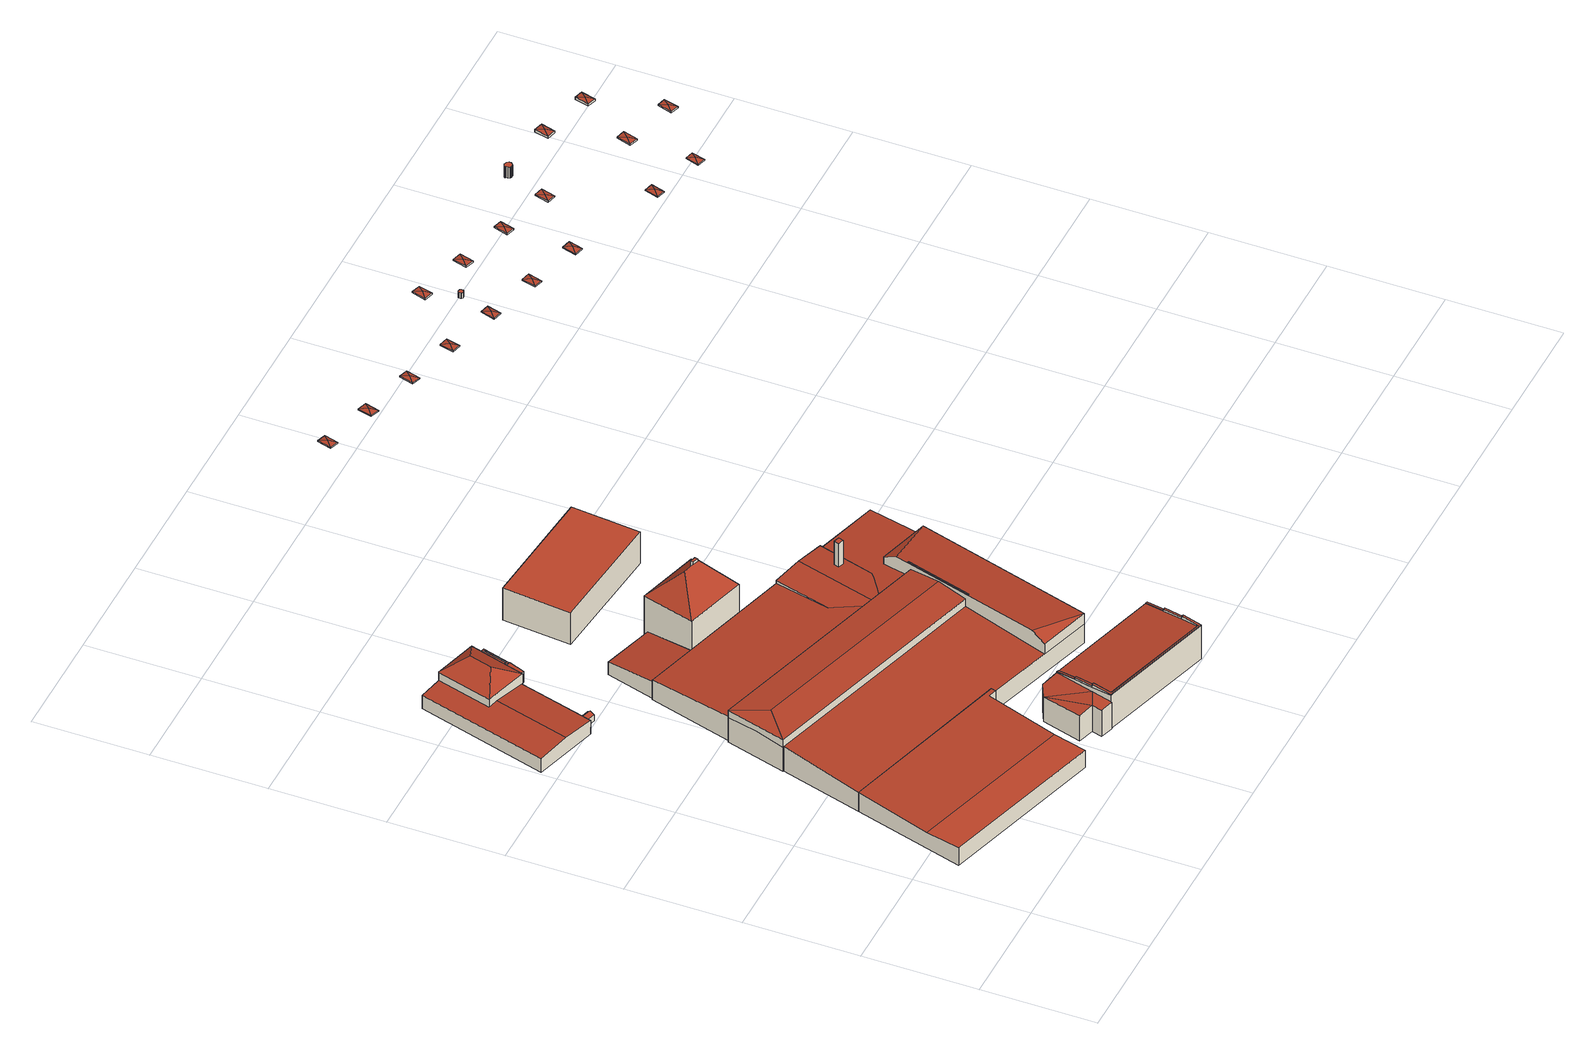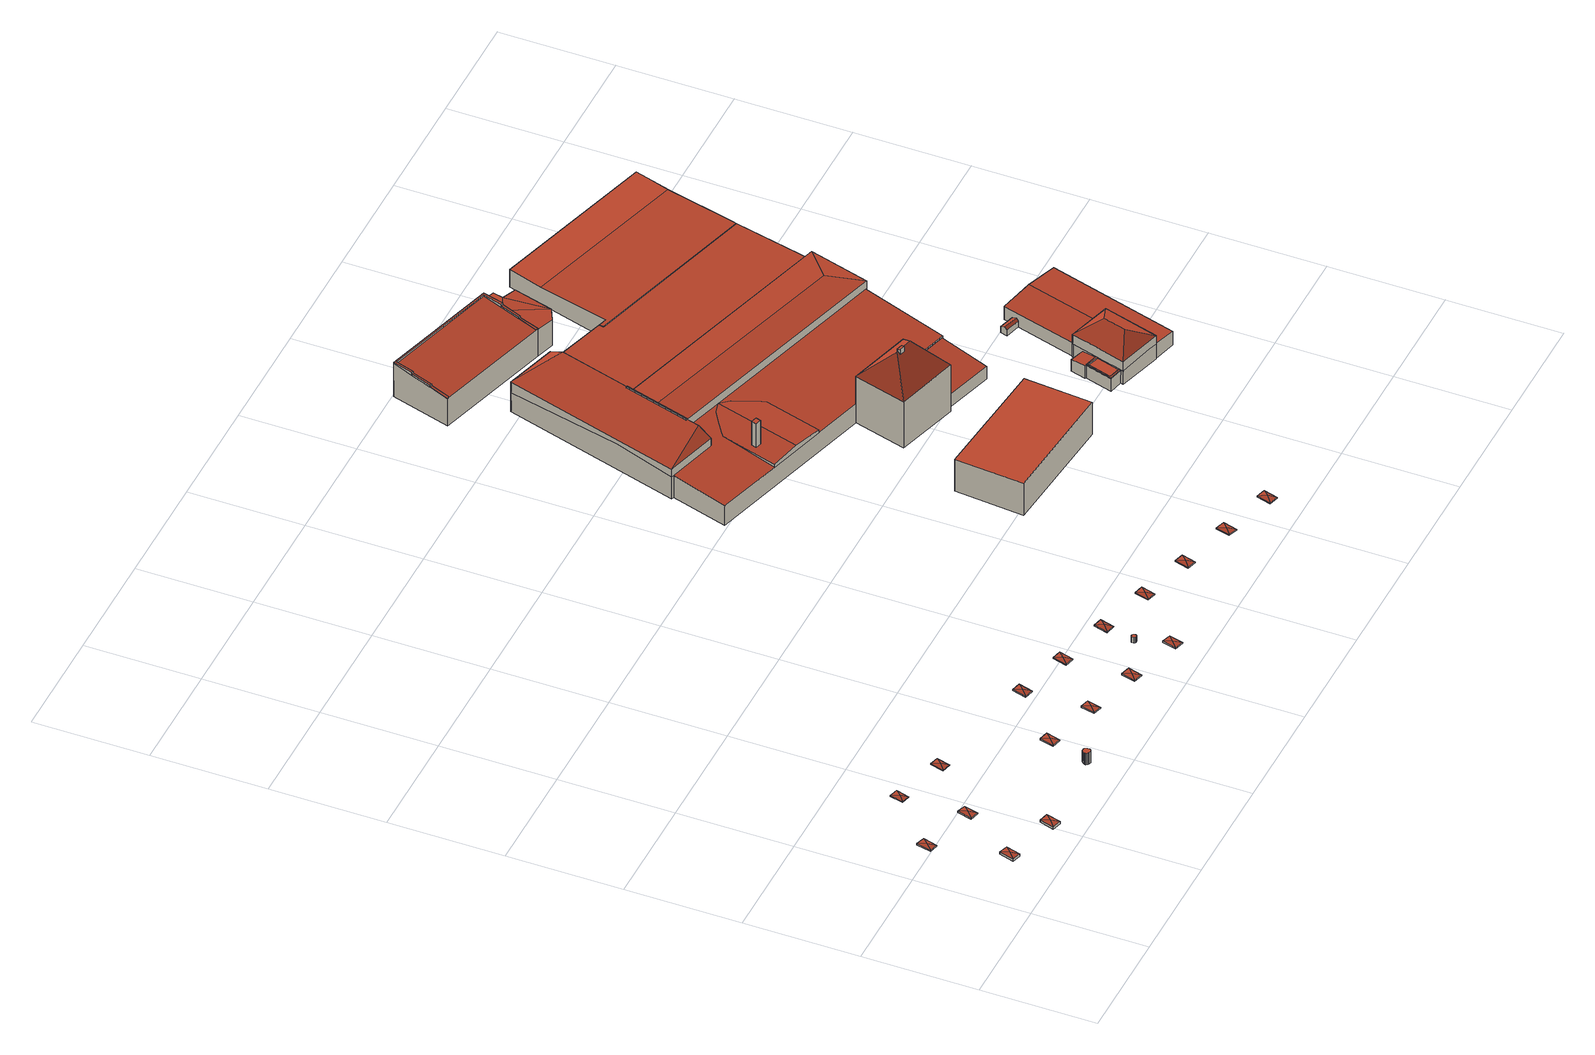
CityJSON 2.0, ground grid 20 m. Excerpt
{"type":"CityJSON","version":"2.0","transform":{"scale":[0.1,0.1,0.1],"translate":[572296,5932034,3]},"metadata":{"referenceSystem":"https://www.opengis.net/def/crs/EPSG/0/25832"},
"CityObjects":{
"building1":{"type":"Building","attributes":{"Grundfläche 2D":"618.864166","Grundhöhe NN":"3.614"},"geometry":[{"type":"Solid","lod":"3","boundaries":[[[[0,1,2,3,4,5,6]],[[0,6,7,8]],[[9,1,0,8,10]],[[2,1,9,11]],[[3,2,11,12]],[[4,3,12,13]],[[7,6,5,4,13,14]],[[8,7,14,10]],[[13,12,11,9,10,14]]]],"semantics":{"surfaces":[{"type":"RoofSurface"},{"type":"WallSurface"},{"type":"GroundSurface"}],"values":[[0,0,1,1,1,1,1,1,2]]}}]},
"building2":{"type":"Building","attributes":{"Grundfläche 2D":"313.610605","Grundhöhe NN":"3.727"},"children":["building2-1"],"geometry":[{"type":"Solid","lod":"3","boundaries":[[[[15,16,17]],[[15,18,19,20,16]],[[21,22,20,19]],[[22,23,24,17,16,20]],[[25,26,27,28]],[[29,30,31,25,28,32]],[[33,34,35,36,37,38]],[[37,36,39,40,41]],[[42,43,44,45]],[[46,43,42,47]],[[48,49,50,51,15,17]],[[51,29,32,19,18,15]],[[27,52,22,21,19,32,28]],[[23,22,52,53,54,55,56,48,17,24]],[[40,39,57,58]],[[41,40,58,59]],[[60,37,41,59]],[[45,44,61,62]],[[47,42,45,62,63]],[[46,47,63,64]],[[43,46,64,65,27,26,66,61,44]],[[52,27,65,67]],[[48,56,55,54,53,52,67,57,39,36,35,34,33,68,69]],[[51,50,49,48,69,70]],[[29,51,70,71]],[[30,29,71,72]],[[31,30,72,73]],[[66,26,25,31,73]],[[38,37,60,74]],[[33,38,74,68]],[[58,57,67,65,64,63,62,61,66,73,72,71,70,69,68,74,60,59]]]],"semantics":{"surfaces":[{"type":"RoofSurface"},{"type":"WallSurface"},{"type":"GroundSurface"}],"values":[[0,0,0,0,0,0,0,0,0,0,1,1,1,1,1,1,1,1,1,1,1,1,1,1,1,1,1,1,1,1,2]]}}]},
"building2-1":{"type":"BuildingInstallation","parents":["building2"],"geometry":[{"type":"MultiSurface","lod":"3","boundaries":[[[53,75,76,56,55,77,78,54]],[[34,79,77,55]],[[78,77,79,80]],[[80,35,54,78]],[[36,53,54,35]],[[36,37,75,53]],[[37,38,76,75]],[[38,33,56,76]],[[34,55,56,33]]],"semantics":{"surfaces":[{"type":"RoofSurface"},{"type":"WallSurface"}],"values":[0,1,1,1,1,1,1,1,1]}}]},
"building3":{"type":"Building","attributes":{"Grundfläche 2D":"84.599632","Grundhöhe NN":"3.687"},"geometry":[{"type":"Solid","lod":"3","boundaries":[[[[81,82,83,84]],[[85,86,84,83]],[[86,87,81,84]],[[87,88,82,81]],[[88,85,83,82]],[[88,87,86,85]]]],"semantics":{"surfaces":[{"type":"RoofSurface"},{"type":"WallSurface"},{"type":"GroundSurface"}],"values":[[0,1,1,1,1,2]]}}]},
"building4":{"type":"Building","attributes":{"Grundfläche 2D":"2241.995796","Grundhöhe NN":"3.572"},"children":["building4-1","building4-2"],"geometry":[{"type":"MultiSurface","lod":"3","boundaries":[[[89,90,91]],[[92,93,94]],[[95,96,97,98,91,90,94,93]],[[99,100,101,102,103,104,105],[106,107,108,109]],[[100,110,111,112,113,101]],[[114,115,116,117]],[[115,118,119,116]],[[117,116,119]],[[101,113,112,111,120,121,122,123,124]],[[125,126,127,128,129,105,104,103,102,101]],[[2,130,131,132,4,3]],[[125,118,115,114,131,130,89,91,98,95,93,92,126]],[[90,89,130,133]],[[134,135,94,90,133]],[[127,126,92,94,135]],[[129,120,110,100,99]],[[120,111,110]],[[99,105,129]],[[136,119,118,125,101,124,123]],[[137,138,117,119,136]],[[132,131,114,117,138]],[[3,4,13,12]],[[2,3,12,11]],[[133,130,2,11,139]],[[135,134,133,139,140]],[[127,135,140,141]],[[128,127,141,142]],[[143,122,121,120,129,128,142,144]],[[123,122,143,145]],[[136,123,145,146]],[[138,137,136,146,147]],[[132,138,147,148]],[[4,132,148,13]],[[139,11,12,13,148,147,146,145,143,144,142,141,140]]],"semantics":{"surfaces":[{"type":"RoofSurface"},{"type":"WallSurface"},{"type":"GroundSurface"}],"values":[0,0,0,0,0,0,0,0,0,0,0,1,1,1,1,1,1,1,1,1,1,1,1,1,1,1,1,1,1,1,1,1,1,2]}}]},
"building4-1":{"type":"BuildingInstallation","parents":["building4"],"geometry":[{"type":"MultiSurface","lod":"3","boundaries":[[[149,150,151,152]],[[95,98,150,149]],[[151,150,98,97]],[[152,151,97,96]],[[149,152,96,95]]],"semantics":{"surfaces":[{"type":"RoofSurface"},{"type":"WallSurface"}],"values":[0,1,1,1,1]}}]},
"building4-2":{"type":"BuildingInstallation","parents":["building4"],"geometry":[{"type":"MultiSurface","lod":"3","boundaries":[[[153,154,155,156]],[[156,155,106,109]],[[153,156,109,108]],[[154,153,108,107]],[[155,154,107,106]]],"semantics":{"surfaces":[{"type":"RoofSurface"},{"type":"WallSurface"}],"values":[0,1,1,1,1]}}]},
"building5":{"type":"Building","attributes":{"Grundfläche 2D":"290.639314","Grundhöhe NN":"3.538"},"children":["building5-1","building5-2","building5-3","building5-4","building5-5"],"geometry":[{"type":"Solid","lod":"3","boundaries":[[[[157,158,159]],[[160,161,162,163,164,157,159,158,165,166,167]],[[168,169,170,171]],[[172,173,170]],[[173,171,170]],[[171,173,174,175,176]],[[169,168,177,178]],[[170,169,178,179]],[[172,170,179,180]],[[173,172,180,181]],[[174,173,181,182]],[[175,174,182,183]],[[175,183,184,176]],[[167,166,165,158,185,186]],[[161,160,167,186,177,168,162]],[[157,164,163,162,168,171,176]],[[157,176,184,185,158]],[[182,181,180,179,178,177,186,185,184,183]]]],"semantics":{"surfaces":[{"type":"RoofSurface"},{"type":"WallSurface"},{"type":"GroundSurface"}],"values":[[0,0,0,0,0,0,1,1,1,1,1,1,1,1,1,1,1,2]]}}]},
"building5-1":{"type":"BuildingInstallation","parents":["building5"],"geometry":[{"type":"MultiSurface","lod":"3","boundaries":[[[187,188,189,190,191,192,193,194,195]],[[196,197,189,188]],[[189,197,198,199,190]],[[199,159,191,190]],[[159,200,192,191]],[[200,201,193,192]],[[202,193,201]],[[202,203,194,193]],[[157,195,194,203,164]],[[157,158,187,195]],[[165,196,188,187,158]]],"semantics":{"surfaces":[{"type":"RoofSurface"},{"type":"WallSurface"}],"values":[0,1,1,1,1,1,1,1,1,1,1]}}]},
"building5-2":{"type":"BuildingInstallation","parents":["building5"],"geometry":[{"type":"MultiSurface","lod":"3","boundaries":[[[204,205,197,196,206]],[[166,207,206,196,165]],[[207,208,204,206]],[[209,198,197,205,204,208,210]]],"semantics":{"surfaces":[{"type":"RoofSurface"},{"type":"WallSurface"}],"values":[0,1,1,1]}}]},
"building5-3":{"type":"BuildingInstallation","parents":["building5"],"geometry":[{"type":"MultiSurface","lod":"3","boundaries":[[[211,212,203,202]],[[213,211,202,201,214]],[[213,215,212,211]],[[164,203,212,215,163]]],"semantics":{"surfaces":[{"type":"RoofSurface"},{"type":"WallSurface"}],"values":[0,1,1,1]}}]},
"building5-4":{"type":"BuildingInstallation","parents":["building5"],"geometry":[{"type":"MultiSurface","lod":"3","boundaries":[[[216,208,207,217]],[[217,207,166,167]],[[167,160,216,217]],[[216,160,210,208]]],"semantics":{"surfaces":[{"type":"RoofSurface"},{"type":"WallSurface"}],"values":[0,1,1,1]}}]},
"building5-5":{"type":"BuildingInstallation","parents":["building5"],"geometry":[{"type":"MultiSurface","lod":"3","boundaries":[[[218,215,213,219,220]],[[161,220,219,213,214,221]],[[161,162,218,220]],[[215,218,162,163]]],"semantics":{"surfaces":[{"type":"RoofSurface"},{"type":"WallSurface"}],"values":[0,1,1,1]}}]},
"building6":{"type":"Building","attributes":{"Grundfläche 2D":"109.930419","Grundhöhe NN":"3.666"},"children":["building6-1"],"geometry":[{"type":"Solid","lod":"3","boundaries":[[[[222,223,224]],[[225,226,227,224,223,228]],[[226,225,228,223,222,229]],[[227,226,229]],[[222,224,230,231]],[[229,222,231,232]],[[227,229,232,85]],[[224,227,85,230]],[[231,230,85,232]]]],"semantics":{"surfaces":[{"type":"RoofSurface"},{"type":"WallSurface"},{"type":"GroundSurface"}],"values":[[0,0,0,0,1,1,1,1,2]]}}]},
"building6-1":{"type":"BuildingInstallation","parents":["building6"],"geometry":[{"type":"MultiSurface","lod":"3","boundaries":[[[233,234,235,236]],[[225,234,233,237]],[[225,238,235,234]],[[236,235,238,228,239]],[[239,237,233,236]]],"semantics":{"surfaces":[{"type":"RoofSurface"},{"type":"WallSurface"}],"values":[0,1,1,1,1]}}]},
"building7":{"type":"Building","attributes":{"Grundfläche 2D":"267.993252","Grundhöhe NN":"3.621"},"geometry":[{"type":"Solid","lod":"3","boundaries":[[[[240,241,242,243]],[[244,245,243,242]],[[245,246,240,243]],[[246,247,241,240]],[[247,244,242,241]],[[247,246,245,244]]]],"semantics":{"surfaces":[{"type":"RoofSurface"},{"type":"WallSurface"},{"type":"GroundSurface"}],"values":[[0,1,1,1,1,2]]}}]},
"building8":{"type":"Building","attributes":{"Grundfläche 2D":"24030.759298","Grundhöhe NN":"3.388"},"children":["building8-1","building8-2","building8-3","building8-4","building8-5","building8-6","building8-7","building8-8","building8-9","building8-10","building8-11","building8-12","building8-13","building8-14","building8-15","building8-16","building8-17","building8-18","building8-19"]},
"building8-1":{"type":"BuildingInstallation","parents":["building8"],"geometry":[{"type":"MultiSurface","lod":"3","boundaries":[[[248,249,250]],[[248,251,249]],[[248,250,252]],[[248,252,251]],[[250,249,253,254]],[[252,250,254,255]],[[251,252,255,256]],[[249,251,256,253]]],"semantics":{"surfaces":[{"type":"RoofSurface"},{"type":"WallSurface"}],"values":[0,0,0,0,1,1,1,1]}}]},
"building8-2":{"type":"BuildingInstallation","parents":["building8"],"geometry":[{"type":"MultiSurface","lod":"3","boundaries":[[[257,258,259]],[[257,260,258]],[[257,259,261]],[[257,261,260]],[[259,258,262,263]],[[261,259,263,264]],[[260,261,264,265]],[[258,260,265,262]]],"semantics":{"surfaces":[{"type":"RoofSurface"},{"type":"WallSurface"}],"values":[0,0,0,0,1,1,1,1]}}]},
"building8-3":{"type":"BuildingInstallation","parents":["building8"],"geometry":[{"type":"MultiSurface","lod":"3","boundaries":[[[266,267,268]],[[266,269,267]],[[266,268,270]],[[266,270,269]],[[268,267,271,272]],[[270,268,272,273]],[[269,270,273,274]],[[267,269,274,271]]],"semantics":{"surfaces":[{"type":"RoofSurface"},{"type":"WallSurface"}],"values":[0,0,0,0,1,1,1,1]}}]},
"building8-4":{"type":"BuildingInstallation","parents":["building8"],"geometry":[{"type":"MultiSurface","lod":"3","boundaries":[[[275,276,277]],[[275,278,276]],[[275,277,279]],[[275,279,278]],[[277,276,280,281]],[[279,277,281,282]],[[278,279,282,283]],[[276,278,283,280]]],"semantics":{"surfaces":[{"type":"RoofSurface"},{"type":"WallSurface"}],"values":[0,0,0,0,1,1,1,1]}}]},
"building8-5":{"type":"BuildingInstallation","parents":["building8"],"geometry":[{"type":"MultiSurface","lod":"3","boundaries":[[[284,285,286]],[[284,287,285]],[[284,286,288]],[[284,288,287]],[[286,285,289,290]],[[290,291,288,286]],[[287,288,291,292]],[[292,289,285,287]]],"semantics":{"surfaces":[{"type":"RoofSurface"},{"type":"WallSurface"}],"values":[0,0,0,0,1,1,1,1]}}]},
"building8-6":{"type":"BuildingInstallation","parents":["building8"],"geometry":[{"type":"MultiSurface","lod":"3","boundaries":[[[293,294,295]],[[293,296,294]],[[293,295,297]],[[293,297,296]],[[295,294,298,299]],[[297,295,299,300]],[[296,297,300,301]],[[294,296,301,298]]],"semantics":{"surfaces":[{"type":"RoofSurface"},{"type":"WallSurface"}],"values":[0,0,0,0,1,1,1,1]}}]},
"building8-7":{"type":"BuildingInstallation","parents":["building8"],"geometry":[{"type":"MultiSurface","lod":"3","boundaries":[[[302,303,304,305,306,307,308,309,310,311,312,313]],[[306,305,314,315]],[[307,306,315,316]],[[308,307,316,317]],[[309,308,317,318]],[[310,309,318,319]],[[311,310,319,320]],[[312,311,320,321]],[[313,312,321,322]],[[302,313,322,323]],[[303,302,323,324]],[[304,303,324,325]],[[305,304,325,314]]],"semantics":{"surfaces":[{"type":"RoofSurface"},{"type":"WallSurface"}],"values":[0,1,1,1,1,1,1,1,1,1,1,1,1]}}]},
"building8-8":{"type":"BuildingInstallation","parents":["building8"],"geometry":[{"type":"MultiSurface","lod":"3","boundaries":[[[326,327,328]],[[326,329,327]],[[326,328,330]],[[326,330,329]],[[328,327,331,332]],[[330,328,332,333]],[[329,330,333,334]],[[327,329,334,331]]],"semantics":{"surfaces":[{"type":"RoofSurface"},{"type":"WallSurface"}],"values":[0,0,0,0,1,1,1,1]}}]},
"building8-9":{"type":"BuildingInstallation","parents":["building8"],"geometry":[{"type":"MultiSurface","lod":"3","boundaries":[[[335,336,337]],[[335,338,336]],[[335,337,339]],[[335,339,338]],[[337,336,340,341]],[[339,337,341,342]],[[338,339,342,343]],[[336,338,343,340]]],"semantics":{"surfaces":[{"type":"RoofSurface"},{"type":"WallSurface"}],"values":[0,0,0,0,1,1,1,1]}}]},
"building8-10":{"type":"BuildingInstallation","parents":["building8"],"geometry":[{"type":"MultiSurface","lod":"3","boundaries":[[[344,345,346]],[[344,347,345]],[[344,346,348]],[[344,348,347]],[[346,345,349,350]],[[348,346,350,351]],[[347,348,351,352]],[[345,347,352,349]]],"semantics":{"surfaces":[{"type":"RoofSurface"},{"type":"WallSurface"}],"values":[0,0,0,0,1,1,1,1]}}]},
"building8-11":{"type":"BuildingInstallation","parents":["building8"],"geometry":[{"type":"MultiSurface","lod":"3","boundaries":[[[353,354,355]],[[353,356,354]],[[353,355,357]],[[353,357,356]],[[355,354,358,359]],[[357,355,359,360]],[[356,357,360,361]],[[354,356,361,358]]],"semantics":{"surfaces":[{"type":"RoofSurface"},{"type":"WallSurface"}],"values":[0,0,0,0,1,1,1,1]}}]},
"building8-12":{"type":"BuildingInstallation","parents":["building8"],"geometry":[{"type":"MultiSurface","lod":"3","boundaries":[[[362,363,364]],[[362,365,363]],[[362,364,366]],[[362,366,365]],[[364,363,367,368]],[[366,364,368,369]],[[365,366,369,370]],[[363,365,370,367]]],"semantics":{"surfaces":[{"type":"RoofSurface"},{"type":"WallSurface"}],"values":[0,0,0,0,1,1,1,1]}}]},
"building8-13":{"type":"BuildingInstallation","parents":["building8"],"geometry":[{"type":"MultiSurface","lod":"3","boundaries":[[[371,372,373,374,375,376,377,378,379,380,381,382,383,384,385,386,387,388]],[[376,375,389,390]],[[377,376,390,391]],[[378,377,391,392]],[[379,378,392,393]],[[380,379,393,394]],[[381,380,394,395]],[[382,381,395,396]],[[383,382,396,397]],[[384,383,397,398]],[[385,384,398,399]],[[386,385,399,400]],[[387,386,400,401]],[[388,387,401,402]],[[371,388,402,403]],[[372,371,403,404]],[[373,372,404,405]],[[374,373,405,406]],[[375,374,406,389]]],"semantics":{"surfaces":[{"type":"RoofSurface"},{"type":"WallSurface"}],"values":[0,1,1,1,1,1,1,1,1,1,1,1,1,1,1,1,1,1,1]}}]},
"building8-14":{"type":"BuildingInstallation","parents":["building8"],"geometry":[{"type":"MultiSurface","lod":"3","boundaries":[[[407,408,409]],[[407,410,408]],[[407,409,411]],[[407,411,410]],[[409,408,412,413]],[[411,409,413,414]],[[410,411,414,415]],[[408,410,415,412]]],"semantics":{"surfaces":[{"type":"RoofSurface"},{"type":"WallSurface"}],"values":[0,0,0,0,1,1,1,1]}}]},
"building8-15":{"type":"BuildingInstallation","parents":["building8"],"geometry":[{"type":"MultiSurface","lod":"3","boundaries":[[[416,417,418]],[[416,419,417]],[[416,418,420]],[[416,420,419]],[[418,417,421,422]],[[420,418,422,423]],[[419,420,423,424]],[[417,419,424,421]]],"semantics":{"surfaces":[{"type":"RoofSurface"},{"type":"WallSurface"}],"values":[0,0,0,0,1,1,1,1]}}]},
"building8-16":{"type":"BuildingInstallation","parents":["building8"],"geometry":[{"type":"MultiSurface","lod":"3","boundaries":[[[425,426,427]],[[425,428,426]],[[425,427,429]],[[425,429,428]],[[427,426,430,431]],[[429,427,431,432]],[[428,429,432,433]],[[426,428,433,430]]],"semantics":{"surfaces":[{"type":"RoofSurface"},{"type":"WallSurface"}],"values":[0,0,0,0,1,1,1,1]}}]},
"building8-17":{"type":"BuildingInstallation","parents":["building8"],"geometry":[{"type":"MultiSurface","lod":"3","boundaries":[[[434,435,436]],[[434,437,435]],[[434,436,438]],[[434,438,437]],[[436,435,439,440]],[[438,436,440,441]],[[437,438,441,442]],[[435,437,442,439]]],"semantics":{"surfaces":[{"type":"RoofSurface"},{"type":"WallSurface"}],"values":[0,0,0,0,1,1,1,1]}}]},
"building8-18":{"type":"BuildingInstallation","parents":["building8"],"geometry":[{"type":"MultiSurface","lod":"3","boundaries":[[[443,444,445]],[[443,446,444]],[[443,445,447]],[[443,447,446]],[[445,444,448,449]],[[449,450,447,445]],[[446,447,450,451]],[[451,448,444,446]]],"semantics":{"surfaces":[{"type":"RoofSurface"},{"type":"WallSurface"}],"values":[0,0,0,0,1,1,1,1]}}]},
"building8-19":{"type":"BuildingInstallation","parents":["building8"],"geometry":[{"type":"MultiSurface","lod":"3","boundaries":[[[452,453,454]],[[452,455,453]],[[452,454,456]],[[452,456,455]],[[454,453,457,458]],[[456,454,458,459]],[[455,456,459,460]],[[453,455,460,457]]],"semantics":{"surfaces":[{"type":"RoofSurface"},{"type":"WallSurface"}],"values":[0,0,0,0,1,1,1,1]}}]}
},
"vertices":[
[370,122,39],[407,248,45],[422,244,45],[424,252,46],[115,341,45],[113,334,45],[76,209,39],[59,148,41],[352,62,41],[407,248,6],[352,62,6],[422,244,6],[424,252,6],[115,341,6],[59,148,6],
[110,1048,53],[140,1008,76],[187,1026,53],[109,1047,53],[81,950,53],[128,968,76],[156,928,53],[158,927,53],[171,973,53],[172,976,53],[60,811,39],[118,795,34],[156,928,34],[99,945,39],[109,1047,37],[69,1058,34],[3,828,34],[81,950,37],[185,1021,32],[184,1018,32],[172,976,32],[171,973,32],[195,967,32],[209,1015,32],[164,947,30],[189,939,30],[197,966,32],[151,810,23],[124,818,23],[122,810,19],[149,802,19],[126,822,19],[152,815,19],[187,1026,34],[185,1026,34],[127,1043,39],[110,1048,37],[158,927,34],[171,973,34],[172,976,34],[184,1018,34],[185,1021,34],[164,947,7],[189,939,7],[197,966,7],[195,967,7],[122,810,7],[149,802,7],[152,815,7],[126,822,7],[156,928,7],[118,795,7],[158,927,7],[185,1021,7],[187,1026,7],[110,1048,7],[109,1047,7],[69,1058,7],[3,828,7],[209,1015,7],
[195,967,34],[209,1015,34],[206,1012,34],[194,970,34],[206,1012,32],[194,970,32],
[259,827,32],[234,741,42],[325,715,42],[350,800,32],[325,715,7],[350,800,7],[259,827,7],[234,741,7],
[533,210,66],[624,183,66],[540,234,79],[624,521,66],[617,497,79],[716,495,66],[611,475,79],[613,474,78],[579,358,78],[577,359,79],[625,629,51],[574,643,55],[531,492,55],[550,497,54],[566,508,53],[589,524,52],[596,529,51],[591,590,53],[601,587,52],[598,578,52],[588,581,53],[522,658,51],[493,558,51],[497,550,52],[517,507,54],[578,363,70],[593,415,76],[208,529,76],[156,486,70],[609,469,70],[187,593,70],[522,658,45],[234,741,45],[233,741,45],[189,592,55],[268,569,55],[609,469,55],[624,521,51],[712,496,51],[741,595,45],[625,629,45],[533,210,45],[578,363,55],[158,486,55],[624,183,45],[685,389,58],[716,495,51],[187,593,55],[172,539,58],[156,486,55],[624,183,6],[716,495,6],[712,496,6],[741,595,6],[233,741,6],[234,741,6],[189,592,6],[187,593,6],[156,486,6],[158,486,6],
[611,475,81],[577,359,81],[579,358,81],[613,474,81],
[598,578,100],[601,587,100],[591,590,100],[588,581,100],
[455,63,72],[663,2,72],[472,61,71],[690,108,60],[489,167,60],[485,168,60],[476,134,64],[465,100,68],[674,37,68],[684,73,64],[694,107,60],[485,168,59],[453,178,57],[428,165,55],[465,100,59],[408,96,55],[436,87,58],[431,69,58],[454,62,59],[455,63,59],[485,168,5],[453,178,5],[428,165,5],[408,96,5],[436,87,5],[431,69,5],[454,62,5],[455,63,5],[663,2,5],[694,107,5],
[663,2,74],[674,37,74],[670,38,74],[660,6,74],[472,61,74],[459,65,74],[469,99,74],[465,100,74],[455,63,74],[674,37,71],[670,38,71],[670,38,68],[660,6,71],[459,65,72],[469,99,68],[469,99,71],[465,100,71],
[680,74,68],[680,73,68],[684,73,68],[684,73,65],[680,74,65],[680,73,64],[680,74,64],
[479,133,68],[476,134,68],[479,133,65],[479,133,64],[476,134,65],
[690,108,61],[694,107,61],
[485,168,61],[479,134,65],[489,167,61],[479,134,64],
[462,775,101],[411,741,150],[436,683,101],[398,744,150],[378,750,150],[325,715,101],[408,742,150],[352,807,101],[436,683,7],[462,775,7],[352,807,7],
[399,749,155],[398,744,155],[408,741,155],[409,746,155],[399,749,145],[408,741,150],[409,746,145],
[534,1009,71],[314,1029,71],[303,909,70],[523,888,70],[303,909,6],[523,888,6],[534,1009,6],[314,1029,6],
[469,1392,127],[474,1377,124],[481,1402,124],[458,1382,124],[465,1407,124],[474,1377,122],[481,1402,122],[465,1407,122],[458,1382,122],
[565,1365,127],[569,1350,124],[576,1375,124],[553,1355,124],[560,1380,124],[569,1350,122],[576,1375,122],[560,1380,122],[553,1355,122],
[662,1338,127],[666,1323,124],[673,1348,124],[650,1328,124],[657,1353,124],[666,1323,122],[673,1348,122],[657,1353,122],[650,1328,122],
[757,1311,127],[761,1297,124],[768,1322,124],[745,1301,124],[752,1326,124],[761,1297,122],[768,1322,123],[752,1326,122],[745,1301,122],
[853,1284,127],[858,1270,124],[865,1295,124],[842,1274,124],[849,1299,124],[858,1270,122],[865,1295,122],[849,1299,123],[842,1274,122],
[851,1399,130],[855,1384,128],[862,1409,128],[839,1389,128],[846,1414,128],[855,1384,125],[862,1409,126],[846,1414,126],[839,1389,125],
[873,1340,135],[873,1343,135],[872,1345,135],[870,1346,135],[868,1346,135],[866,1345,135],[865,1343,135],[865,1341,135],[866,1339,135],[868,1338,135],[870,1338,135],[872,1339,135],[870,1346,124],[868,1346,124],[866,1345,124],[865,1343,124],[865,1341,124],[866,1339,124],[868,1338,124],[870,1338,124],[872,1339,124],[873,1340,124],[873,1343,124],[872,1345,124],
[950,1257,127],[954,1243,124],[961,1268,124],[938,1247,124],[945,1272,124],[954,1243,122],[961,1268,122],[945,1272,122],[938,1247,122],
[947,1372,130],[951,1357,128],[958,1382,128],[935,1362,128],[942,1387,128],[951,1357,125],[958,1382,126],[942,1387,126],[935,1362,125],
[1046,1231,127],[1050,1216,124],[1057,1241,124],[1034,1220,124],[1041,1245,124],[1050,1216,122],[1057,1241,122],[1041,1245,122],[1034,1220,122],
[1043,1345,130],[1047,1331,128],[1054,1356,128],[1032,1335,128],[1039,1360,128],[1047,1331,125],[1054,1356,126],[1039,1360,126],[1032,1335,125],
[1139,1318,130],[1144,1304,128],[1151,1329,128],[1128,1308,128],[1135,1333,128],[1144,1304,125],[1151,1329,126],[1135,1333,126],[1128,1308,125],
[1169,1390,147],[1169,1392,147],[1168,1393,147],[1167,1395,147],[1165,1396,147],[1162,1397,147],[1160,1396,147],[1158,1395,147],[1157,1393,147],[1157,1392,147],[1157,1389,147],[1158,1386,147],[1159,1385,147],[1161,1384,147],[1163,1384,147],[1165,1384,147],[1167,1386,147],[1169,1388,147],[1165,1396,124],[1162,1397,124],[1160,1396,124],[1158,1395,124],[1157,1393,124],[1157,1392,125],[1157,1389,125],[1158,1386,125],[1159,1385,125],[1161,1384,125],[1163,1384,125],[1165,1384,125],[1167,1386,125],[1169,1388,125],[1169,1390,124],[1169,1392,124],[1168,1393,124],[1167,1395,124],
[1240,1177,110],[1244,1163,107],[1251,1187,107],[1229,1167,107],[1236,1191,107],[1244,1163,105],[1251,1187,106],[1236,1191,106],[1229,1167,105],
[1335,1150,110],[1339,1136,107],[1346,1160,107],[1324,1140,107],[1331,1164,107],[1339,1136,105],[1346,1160,106],[1331,1164,106],[1324,1140,105],
[1333,1264,114],[1337,1249,112],[1345,1275,112],[1322,1254,112],[1329,1279,112],[1337,1249,109],[1345,1275,110],[1329,1279,110],[1322,1254,109],
[1300,1389,113],[1304,1374,111],[1311,1399,111],[1288,1378,111],[1295,1404,111],[1304,1374,107],[1311,1399,106],[1295,1404,106],[1288,1378,107],
[1429,1237,114],[1433,1222,112],[1440,1248,112],[1418,1227,112],[1425,1252,112],[1433,1222,109],[1440,1248,110],[1425,1252,110],[1418,1227,109],
[1395,1362,113],[1399,1347,111],[1406,1373,111],[1384,1352,111],[1391,1377,111],[1399,1347,107],[1406,1373,106],[1391,1377,106],[1384,1352,107]
]}
